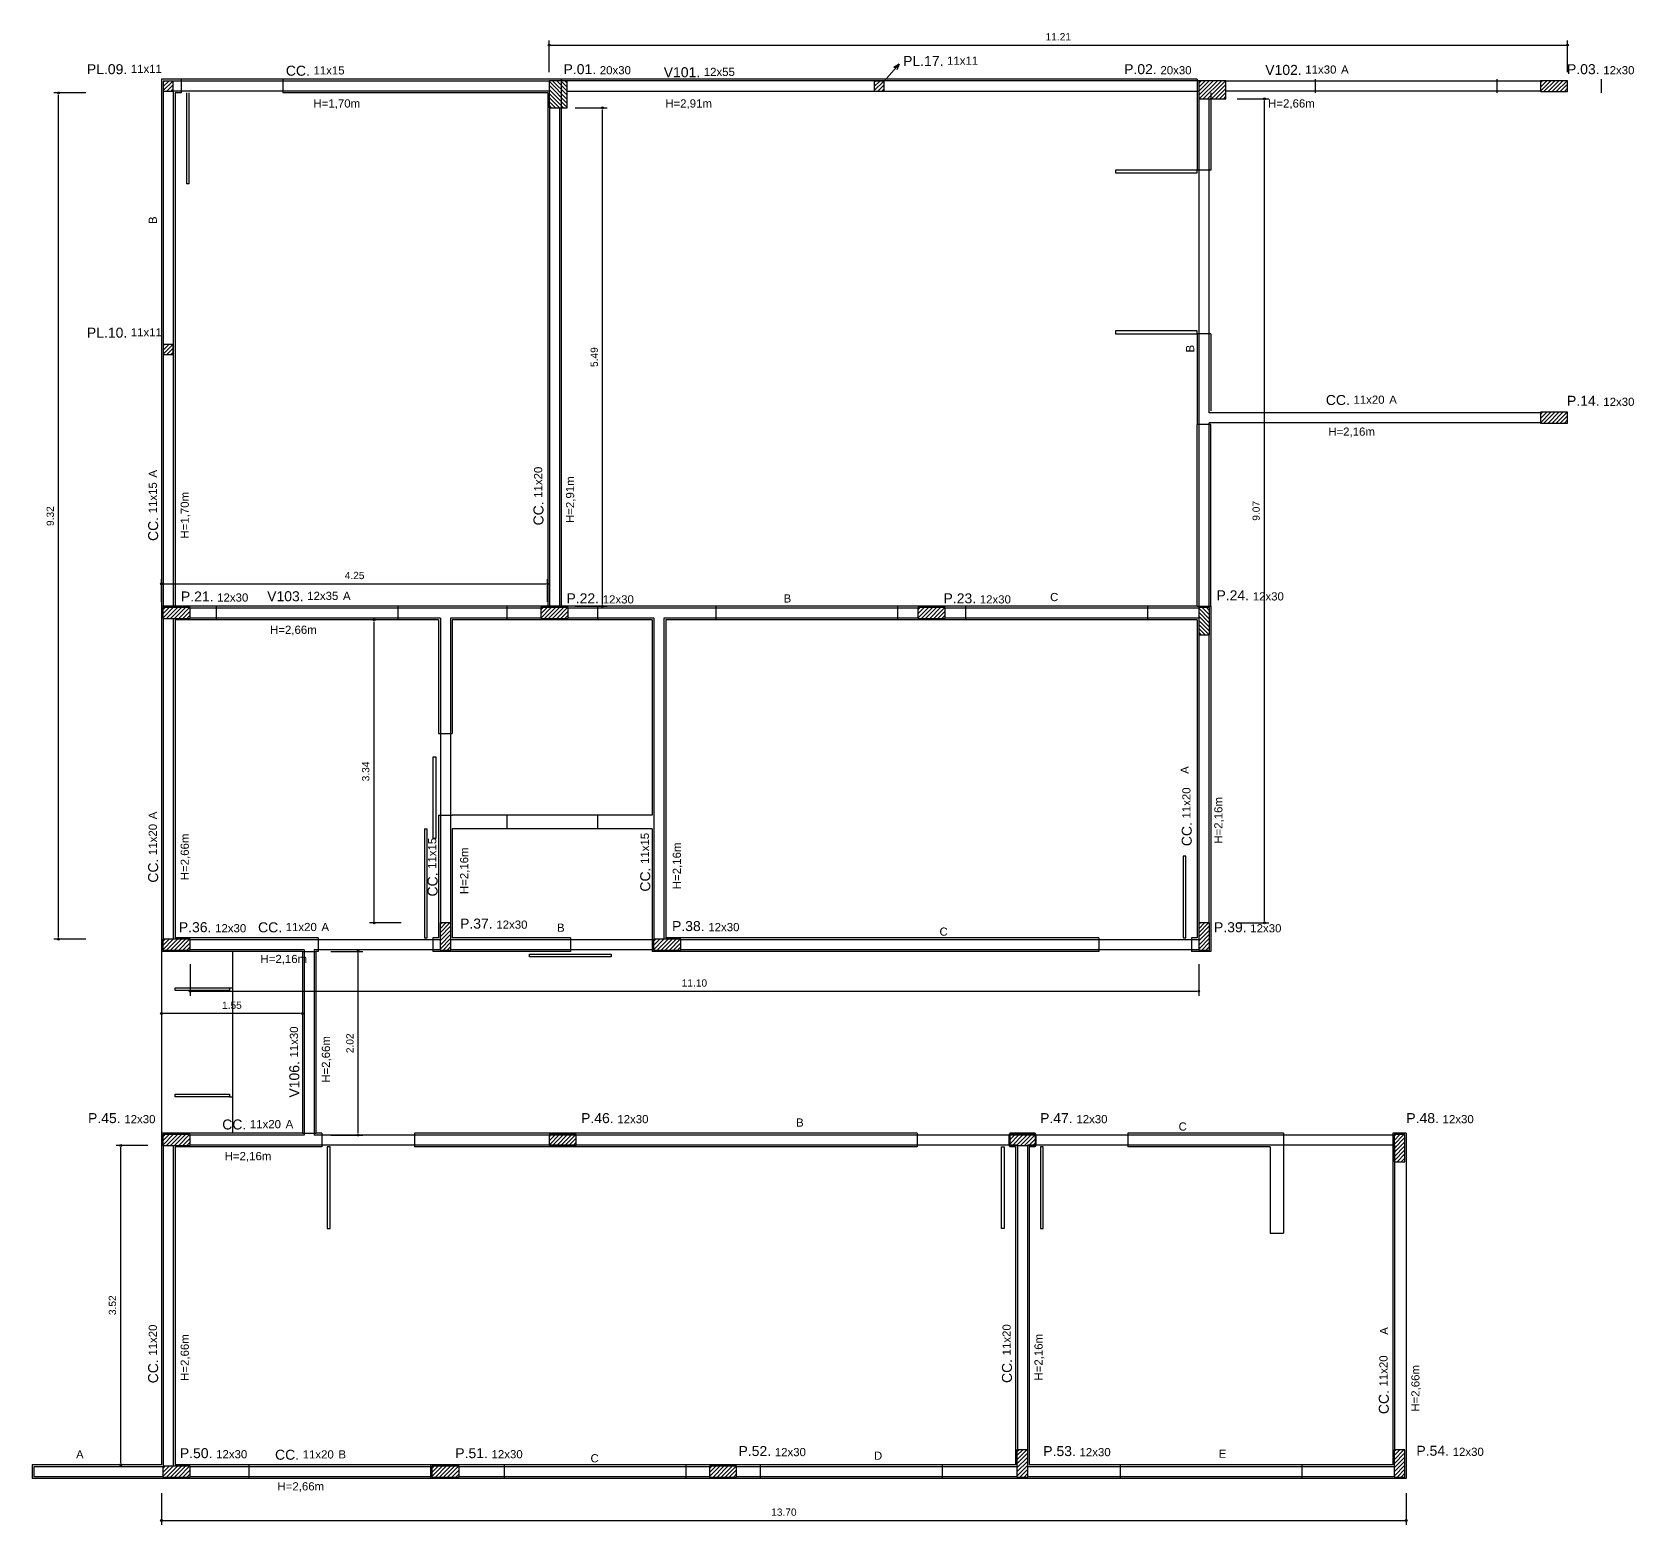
# Model space of a CAD drawing. Header units: millimetres. Extents: x 3659 to 4048, y 1324 to 1399.
# Drawn here: x 4030.78 to 4048.41, y 1382.83 to 1399.27 of the extents above; entities that cross this region are included whole.
import ezdxf
from ezdxf.enums import TextEntityAlignment as Align

# ---------------------------------------------------------------- set-up
doc = ezdxf.new("R2010")
doc.units = ezdxf.units.MM
for name, color, linetype in [('Forma', 2, 'Continuous'), ('Hachura', 1, 'Continuous'), ('M-BANCO-SLD', 255, 'Continuous'), ('MATRIZ', 8, 'Continuous'), ('PILAR', 5, 'Continuous'), ('Textos', 7, 'Continuous')]:
    doc.layers.add(name, color=color, linetype=linetype)
doc.styles.add('ROMANS', font='arial.ttf')
doc.dimstyles.new('ESCALA 50', dxfattribs={"dimtxt": 0.08, "dimasz": 0.02, "dimexe": 0.05, "dimexo": 0.05, "dimgap": 0.05, "dimtad": 1, "dimlfac": -10, "dimzin": 1, "dimdsep": 46, "dimtxsty": 'ROMANS', "dimblk1": 'PPC', "dimblk2": 'PPC', "dimsah": 1, "dimcen": 0.02, "dimclrd": 7, "dimclre": 7, "dimclrt": 3, "dimadec": 0, "dimazin": 0, "dimtfac": 1, "dimtix": 1, "dimtmove": 1, "dimatfit": 3, "dimldrblk": 'PPC', "dimfxl": 0, "dimtolj": 1, "dimtzin": 12, "dimarcsym": 0})

# ---------------------------------------------------------------- blocks, each defined once
blk = doc.blocks.new('PPC')
at = {"color": 2}
blk.add_circle((0, 0), 0.5, dxfattribs=at)
blk = doc.blocks.new('*D440')
at = {"layer": 'DEFPOINTS', "color": 0, "transparency": 16777216}
for p in [(4032.52, 1389.16), (4043.62, 1389.165), (4043.62, 1388.707)]:
    blk.add_point(p, dxfattribs=at)
at = {"layer": 'M-BANCO-SLD', "color": 7, "lineweight": -2, "transparency": 16777216}
for p, q in [((4032.52, 1389.007), (4032.52, 1388.657)), ((4043.62, 1389.007), (4043.62, 1388.657)), ((4032.54, 1388.707), (4043.6, 1388.707))]:
    blk.add_line(p, q, dxfattribs=at)
at = {"layer": 'M-BANCO-SLD', "color": 7, "lineweight": -2, "transparency": 16777216, "xscale": 0.02, "yscale": 0.02, "zscale": 0.02, "rotation": 180}
blk.add_blockref('PPC', (4032.52, 1388.707), dxfattribs=at)
at = {"layer": 'M-BANCO-SLD', "color": 7, "lineweight": -2, "transparency": 16777216, "xscale": 0.02, "yscale": 0.02, "zscale": 0.02}
blk.add_blockref('PPC', (4043.62, 1388.707), dxfattribs=at)
at = {"layer": 'M-BANCO-SLD', "color": 3, "transparency": 16777216, "insert": (4038.07, 1388.798), "char_height": 0.08, "attachment_point": 5, "style": 'ROMANS'}
blk.add_mtext('\\A1;11.10', dxfattribs=at)
blk = doc.blocks.new('*D441')
at = {"layer": 'DEFPOINTS', "color": 0, "transparency": 16777216}
for p in [(4031.756, 1387.01), (4032.205, 1387.01), (4032.205, 1383.495)]:
    blk.add_point(p, dxfattribs=at)
at = {"layer": 'M-BANCO-SLD', "color": 7, "lineweight": -2, "transparency": 16777216}
for p, q in [((4032.056, 1387.01), (4031.706, 1387.01)), ((4031.756, 1383.515), (4031.756, 1386.99)), ((4032.056, 1383.495), (4031.706, 1383.495))]:
    blk.add_line(p, q, dxfattribs=at)
at = {"layer": 'M-BANCO-SLD', "color": 7, "lineweight": -2, "transparency": 16777216, "xscale": 0.02, "yscale": 0.02, "zscale": 0.02}
for p, rotation in [((4031.756, 1387.01), 90), ((4031.756, 1383.495), 270)]:
    blk.add_blockref('PPC', p, dxfattribs=dict(at, rotation=rotation))
at = {"layer": 'M-BANCO-SLD', "color": 3, "transparency": 16777216, "insert": (4031.665, 1385.252), "char_height": 0.08, "attachment_point": 5, "rotation": 90, "style": 'ROMANS'}
blk.add_mtext('\\A1;3.52', dxfattribs=at)
blk = doc.blocks.new('*D442')
at = {"layer": 'DEFPOINTS', "color": 0, "transparency": 16777216}
for p in [(4033.775, 1389.145), (4034.37, 1389.145), (4033.775, 1387.125)]:
    blk.add_point(p, dxfattribs=at)
at = {"layer": 'M-BANCO-SLD', "color": 7, "lineweight": -2, "transparency": 16777216}
for p, q in [((4034.07, 1389.145), (4034.42, 1389.145)), ((4034.37, 1387.145), (4034.37, 1389.125)), ((4034.07, 1387.125), (4034.42, 1387.125))]:
    blk.add_line(p, q, dxfattribs=at)
at = {"layer": 'M-BANCO-SLD', "color": 7, "lineweight": -2, "transparency": 16777216, "xscale": 0.02, "yscale": 0.02, "zscale": 0.02}
for p, rotation in [((4034.37, 1389.145), 90), ((4034.37, 1387.125), 270)]:
    blk.add_blockref('PPC', p, dxfattribs=dict(at, rotation=rotation))
at = {"layer": 'M-BANCO-SLD', "color": 3, "transparency": 16777216, "insert": (4034.279, 1388.135), "char_height": 0.08, "attachment_point": 5, "rotation": 90, "style": 'ROMANS'}
blk.add_mtext('\\A1;2.02', dxfattribs=at)
blk = doc.blocks.new('*D443')
at = {"layer": 'DEFPOINTS', "color": 0, "transparency": 16777216}
for p in [(4031.071, 1398.595), (4032.37, 1398.595), (4032.37, 1389.28)]:
    blk.add_point(p, dxfattribs=at)
at = {"layer": 'M-BANCO-SLD', "color": 7, "lineweight": -2, "transparency": 16777216}
for p, q in [((4031.371, 1398.595), (4031.021, 1398.595)), ((4031.071, 1389.3), (4031.071, 1398.575)), ((4031.371, 1389.28), (4031.021, 1389.28))]:
    blk.add_line(p, q, dxfattribs=at)
at = {"layer": 'M-BANCO-SLD', "color": 7, "lineweight": -2, "transparency": 16777216, "xscale": 0.02, "yscale": 0.02, "zscale": 0.02}
for p, rotation in [((4031.071, 1398.595), 90), ((4031.071, 1389.28), 270)]:
    blk.add_blockref('PPC', p, dxfattribs=dict(at, rotation=rotation))
at = {"layer": 'M-BANCO-SLD', "color": 3, "transparency": 16777216, "insert": (4030.981, 1393.937), "char_height": 0.08, "attachment_point": 5, "rotation": 90, "style": 'ROMANS'}
blk.add_mtext('\\A1;9.32', dxfattribs=at)
blk = doc.blocks.new('*D444')
at = {"layer": 'DEFPOINTS', "color": 0, "transparency": 16777216}
for p in [(4034.544, 1392.795), (4035.255, 1392.795), (4035.27, 1389.46)]:
    blk.add_point(p, dxfattribs=at)
at = {"layer": 'M-BANCO-SLD', "color": 7, "lineweight": -2, "transparency": 16777216}
for p, q in [((4034.844, 1392.795), (4034.494, 1392.795)), ((4034.544, 1389.48), (4034.544, 1392.775)), ((4034.844, 1389.46), (4034.494, 1389.46))]:
    blk.add_line(p, q, dxfattribs=at)
at = {"layer": 'M-BANCO-SLD', "color": 7, "lineweight": -2, "transparency": 16777216, "xscale": 0.02, "yscale": 0.02, "zscale": 0.02}
for p, rotation in [((4034.544, 1392.795), 90), ((4034.544, 1389.46), 270)]:
    blk.add_blockref('PPC', p, dxfattribs=dict(at, rotation=rotation))
at = {"layer": 'M-BANCO-SLD', "color": 3, "transparency": 16777216, "insert": (4034.453, 1391.127), "char_height": 0.08, "attachment_point": 5, "rotation": 90, "style": 'ROMANS'}
blk.add_mtext('\\A1;3.34', dxfattribs=at)
blk = doc.blocks.new('*D445')
at = {"layer": 'DEFPOINTS', "color": 0, "transparency": 16777216}
for p in [(4036.57, 1398.43), (4037.059, 1398.43), (4036.585, 1392.945)]:
    blk.add_point(p, dxfattribs=at)
at = {"layer": 'M-BANCO-SLD', "color": 7, "lineweight": -2, "transparency": 16777216}
for p, q in [((4036.759, 1398.43), (4037.109, 1398.43)), ((4037.059, 1392.965), (4037.059, 1398.41)), ((4036.759, 1392.945), (4037.109, 1392.945))]:
    blk.add_line(p, q, dxfattribs=at)
at = {"layer": 'M-BANCO-SLD', "color": 7, "lineweight": -2, "transparency": 16777216, "xscale": 0.02, "yscale": 0.02, "zscale": 0.02}
for p, rotation in [((4037.059, 1398.43), 90), ((4037.059, 1392.945), 270)]:
    blk.add_blockref('PPC', p, dxfattribs=dict(at, rotation=rotation))
at = {"layer": 'M-BANCO-SLD', "color": 3, "transparency": 16777216, "insert": (4036.968, 1395.687), "char_height": 0.08, "attachment_point": 5, "rotation": 90, "style": 'ROMANS'}
blk.add_mtext('\\A1;5.49', dxfattribs=at)
blk = doc.blocks.new('*D446')
at = {"layer": 'DEFPOINTS', "color": 0, "transparency": 16777216}
for p in [(4043.68, 1398.53), (4044.343, 1398.53), (4043.68, 1389.46)]:
    blk.add_point(p, dxfattribs=at)
at = {"layer": 'M-BANCO-SLD', "color": 7, "lineweight": -2, "transparency": 16777216}
for p, q in [((4044.043, 1398.53), (4044.393, 1398.53)), ((4044.343, 1389.48), (4044.343, 1398.51)), ((4044.043, 1389.46), (4044.393, 1389.46))]:
    blk.add_line(p, q, dxfattribs=at)
at = {"layer": 'M-BANCO-SLD', "color": 7, "lineweight": -2, "transparency": 16777216, "xscale": 0.02, "yscale": 0.02, "zscale": 0.02}
for p, rotation in [((4044.343, 1398.53), 90), ((4044.343, 1389.46), 270)]:
    blk.add_blockref('PPC', p, dxfattribs=dict(at, rotation=rotation))
at = {"layer": 'M-BANCO-SLD', "color": 3, "transparency": 16777216, "insert": (4044.253, 1393.995), "char_height": 0.08, "attachment_point": 5, "rotation": 90, "style": 'ROMANS'}
blk.add_mtext('\\A1;9.07', dxfattribs=at)
blk = doc.blocks.new('*D449')
at = {"layer": 'DEFPOINTS', "color": 0, "transparency": 16777216}
for p in [(4036.455, 1393.192), (4032.205, 1392.945), (4036.455, 1392.945)]:
    blk.add_point(p, dxfattribs=at)
at = {"layer": 'M-BANCO-SLD', "color": 7, "lineweight": -2, "transparency": 16777216}
for p, q in [((4032.205, 1392.995), (4032.205, 1393.242)), ((4032.225, 1393.192), (4036.435, 1393.192)), ((4036.455, 1392.995), (4036.455, 1393.242))]:
    blk.add_line(p, q, dxfattribs=at)
at = {"layer": 'M-BANCO-SLD', "color": 7, "lineweight": -2, "transparency": 16777216, "xscale": 0.02, "yscale": 0.02, "zscale": 0.02, "rotation": 180}
blk.add_blockref('PPC', (4032.205, 1393.192), dxfattribs=at)
at = {"layer": 'M-BANCO-SLD', "color": 7, "lineweight": -2, "transparency": 16777216, "xscale": 0.02, "yscale": 0.02, "zscale": 0.02}
blk.add_blockref('PPC', (4036.455, 1393.192), dxfattribs=at)
at = {"layer": 'M-BANCO-SLD', "color": 3, "transparency": 16777216, "insert": (4034.33, 1393.283), "char_height": 0.08, "attachment_point": 5, "style": 'ROMANS'}
blk.add_mtext('\\A1;4.25', dxfattribs=at)
blk = doc.blocks.new('*D450')
at = {"layer": 'DEFPOINTS', "color": 0, "transparency": 16777216}
for p in [(4047.68, 1399.122), (4036.47, 1398.73), (4047.68, 1398.73)]:
    blk.add_point(p, dxfattribs=at)
at = {"layer": 'M-BANCO-SLD', "color": 7, "lineweight": -2, "transparency": 16777216}
for p, q in [((4036.47, 1398.822), (4036.47, 1399.172)), ((4047.68, 1398.822), (4047.68, 1399.172)), ((4036.49, 1399.122), (4047.66, 1399.122))]:
    blk.add_line(p, q, dxfattribs=at)
at = {"layer": 'M-BANCO-SLD', "color": 7, "lineweight": -2, "transparency": 16777216, "xscale": 0.02, "yscale": 0.02, "zscale": 0.02, "rotation": 180}
blk.add_blockref('PPC', (4036.47, 1399.122), dxfattribs=at)
at = {"layer": 'M-BANCO-SLD', "color": 7, "lineweight": -2, "transparency": 16777216, "xscale": 0.02, "yscale": 0.02, "zscale": 0.02}
blk.add_blockref('PPC', (4047.68, 1399.122), dxfattribs=at)
at = {"layer": 'M-BANCO-SLD', "color": 3, "transparency": 16777216, "insert": (4042.075, 1399.213), "char_height": 0.08, "attachment_point": 5, "style": 'ROMANS'}
blk.add_mtext('\\A1;11.21', dxfattribs=at)
blk = doc.blocks.new('*D451')
at = {"layer": 'DEFPOINTS', "color": 0, "transparency": 16777216}
for p in [(4032.205, 1383.495), (4045.905, 1383.345), (4045.905, 1382.883)]:
    blk.add_point(p, dxfattribs=at)
at = {"layer": 'M-BANCO-SLD', "color": 7, "lineweight": -2, "transparency": 16777216}
for p, q in [((4032.205, 1383.183), (4032.205, 1382.833)), ((4045.905, 1383.183), (4045.905, 1382.833)), ((4032.225, 1382.883), (4045.885, 1382.883))]:
    blk.add_line(p, q, dxfattribs=at)
at = {"layer": 'M-BANCO-SLD', "color": 7, "lineweight": -2, "transparency": 16777216, "xscale": 0.02, "yscale": 0.02, "zscale": 0.02, "rotation": 180}
blk.add_blockref('PPC', (4032.205, 1382.883), dxfattribs=at)
at = {"layer": 'M-BANCO-SLD', "color": 7, "lineweight": -2, "transparency": 16777216, "xscale": 0.02, "yscale": 0.02, "zscale": 0.02}
blk.add_blockref('PPC', (4045.905, 1382.883), dxfattribs=at)
at = {"layer": 'M-BANCO-SLD', "color": 3, "transparency": 16777216, "insert": (4039.055, 1382.974), "char_height": 0.08, "attachment_point": 5, "style": 'ROMANS'}
blk.add_mtext('\\A1;13.70', dxfattribs=at)
blk = doc.blocks.new('*D452')
at = {"layer": 'DEFPOINTS', "color": 0, "transparency": 16777216}
for p in [(4032.205, 1389.145), (4033.755, 1389.145), (4032.205, 1388.462)]:
    blk.add_point(p, dxfattribs=at)
at = {"layer": 'M-BANCO-SLD', "color": 7, "lineweight": -2, "transparency": 16777216}
for p, q in [((4032.205, 1388.762), (4032.205, 1388.412)), ((4033.755, 1388.762), (4033.755, 1388.412)), ((4033.735, 1388.462), (4032.225, 1388.462))]:
    blk.add_line(p, q, dxfattribs=at)
at = {"layer": 'M-BANCO-SLD', "color": 7, "lineweight": -2, "transparency": 16777216, "xscale": 0.02, "yscale": 0.02, "zscale": 0.02, "rotation": 180}
blk.add_blockref('PPC', (4032.205, 1388.462), dxfattribs=at)
at = {"layer": 'M-BANCO-SLD', "color": 7, "lineweight": -2, "transparency": 16777216, "xscale": 0.02, "yscale": 0.02, "zscale": 0.02}
blk.add_blockref('PPC', (4033.755, 1388.462), dxfattribs=at)
at = {"layer": 'M-BANCO-SLD', "color": 3, "transparency": 16777216, "insert": (4032.98, 1388.553), "char_height": 0.08, "attachment_point": 5, "style": 'ROMANS'}
blk.add_mtext('\\A1;1.55', dxfattribs=at)

msp = doc.modelspace()

# ---------------------------------------------------------------- hatches: boundary and pattern name
at = {"layer": 'Hachura'}
h = msp.add_hatch(dxfattribs=at)
h.set_pattern_fill('LINE', color=1, scale=0.01, angle=405, style=0)
h.set_pattern_definition([(45, (390.74558, 2.42945), (-0.0224506403, 0.0224506403), [])])
h.paths.add_polyline_path([(4032.335077, 1398.724752), (4032.225077, 1398.724752), (4032.225077, 1398.614752), (4032.335077, 1398.614752)])
h = msp.add_hatch(dxfattribs=at)
h.set_pattern_fill('LINE', color=1, scale=0.01, angle=495, style=0)
h.set_pattern_definition([(135, (5432.76538, -2242.859746), (-0.0224506403, -0.0224506403), [])])
h.paths.add_polyline_path([(4036.470077, 1398.729752), (4036.470077, 1398.429752), (4036.670077, 1398.429752), (4036.670077, 1398.729752)])
h = msp.add_hatch(dxfattribs=at)
h.set_pattern_fill('LINE', color=1, scale=0.01, angle=405, style=0)
h.set_pattern_definition([(45, (398.57058, 2.42945), (-0.0224506403, 0.0224506403), [])])
h.paths.add_polyline_path([(4040.160077, 1398.724752), (4040.050077, 1398.724752), (4040.050077, 1398.614752), (4040.160077, 1398.614752)])
h = msp.add_hatch(dxfattribs=at)
h.set_pattern_fill('LINE', color=1, scale=0.01, angle=585, style=0)
h.set_pattern_definition([(225, (7685.209575, 2794.825055), (0.0224506403, -0.0224506403), [])])
h.paths.add_polyline_path([(4043.620077, 1398.529752), (4043.920077, 1398.529752), (4043.920077, 1398.729752), (4043.620077, 1398.729752)])
h = msp.add_hatch(dxfattribs=at)
h.set_pattern_fill('LINE', color=1, scale=0.01, angle=405, style=0)
h.set_pattern_definition([(45, (406.09058, 2.43445), (-0.0224506403, 0.0224506403), [])])
h.paths.add_polyline_path([(4047.680077, 1398.729752), (4047.380077, 1398.729752), (4047.380077, 1398.609752), (4047.680077, 1398.609752)])
h = msp.add_hatch(dxfattribs=at)
h.set_pattern_fill('LINE', color=1, scale=0.01, angle=405, style=0)
h.set_pattern_definition([(45, (390.74558, -0.47055), (-0.0224506403, 0.0224506403), [])])
h.paths.add_polyline_path([(4032.335077, 1395.824752), (4032.225077, 1395.824752), (4032.225077, 1395.714752), (4032.335077, 1395.714752)])
h = msp.add_hatch(dxfattribs=at)
h.set_pattern_fill('LINE', color=1, scale=0.01, angle=405, style=0)
h.set_pattern_definition([(45, (406.09058, -1.21555), (-0.0224506403, 0.0224506403), [])])
h.paths.add_polyline_path([(4047.680077, 1395.079752), (4047.380077, 1395.079752), (4047.380077, 1394.959752), (4047.680077, 1394.959752)])
h = msp.add_hatch(dxfattribs=at)
h.set_pattern_fill('LINE', color=1, scale=0.01, angle=405, style=0)
h.set_pattern_definition([(45, (390.93058, -3.36555), (-0.0224506403, 0.0224506403), [])])
h.paths.add_polyline_path([(4032.520077, 1392.929752), (4032.220077, 1392.929752), (4032.220077, 1392.809752), (4032.520077, 1392.809752)])
h = msp.add_hatch(dxfattribs=at)
h.set_pattern_fill('LINE', color=1, scale=0.01, angle=405, style=0)
h.set_pattern_definition([(45, (395.09058, -3.36555), (-0.0224506403, 0.0224506403), [])])
h.paths.add_polyline_path([(4036.680077, 1392.929752), (4036.380077, 1392.929752), (4036.380077, 1392.809752), (4036.680077, 1392.809752)])
h = msp.add_hatch(dxfattribs=at)
h.set_pattern_fill('LINE', color=1, scale=0.01, angle=405, style=0)
h.set_pattern_definition([(45, (399.24058, -3.36555), (-0.0224506403, 0.0224506403), [])])
h.paths.add_polyline_path([(4040.830077, 1392.929752), (4040.530077, 1392.929752), (4040.530077, 1392.809752), (4040.830077, 1392.809752)])
h = msp.add_hatch(dxfattribs=at)
h.set_pattern_fill('LINE', color=1, scale=0.01, angle=495, style=0)
h.set_pattern_definition([(135, (5439.91538, -2248.659746), (-0.0224506403, -0.0224506403), [])])
h.paths.add_polyline_path([(4043.620077, 1392.929752), (4043.620077, 1392.629752), (4043.740077, 1392.629752), (4043.740077, 1392.929752)])
h = msp.add_hatch(dxfattribs=at)
h.set_pattern_fill('LINE', color=1, scale=0.01, angle=405, style=0)
h.set_pattern_definition([(45, (442.59811, -6.301146), (-0.0224506403, 0.0224506403), [])])
h.paths.add_polyline_path([(4035.270077, 1389.459752), (4035.270077, 1389.159752), (4035.390077, 1389.159752), (4035.390077, 1389.459752)])
h = msp.add_hatch(dxfattribs=at)
h.set_pattern_fill('LINE', color=1, scale=0.01, angle=405, style=0)
h.set_pattern_definition([(45, (450.94811, -6.301146), (-0.0224506403, 0.0224506403), [])])
h.paths.add_polyline_path([(4043.620077, 1389.459752), (4043.620077, 1389.159752), (4043.740077, 1389.159752), (4043.740077, 1389.459752)])
h = msp.add_hatch(dxfattribs=at)
h.set_pattern_fill('LINE', color=1, scale=0.01, angle=405, style=0)
h.set_pattern_definition([(45, (390.93058, -7.01555), (-0.0224506403, 0.0224506403), [])])
h.paths.add_polyline_path([(4032.520077, 1389.279752), (4032.220077, 1389.279752), (4032.220077, 1389.159752), (4032.520077, 1389.159752)])
h = msp.add_hatch(dxfattribs=at)
h.set_pattern_fill('LINE', color=1, scale=0.01, angle=405, style=0)
h.set_pattern_definition([(45, (396.33058, -7.01555), (-0.0224506403, 0.0224506403), [])])
h.paths.add_polyline_path([(4037.920077, 1389.279752), (4037.620077, 1389.279752), (4037.620077, 1389.159752), (4037.920077, 1389.159752)])
h = msp.add_hatch(dxfattribs=at)
h.set_pattern_fill('LINE', color=1, scale=0.01, angle=405, style=0)
h.set_pattern_definition([(45, (390.93058, -9.16555), (-0.0224506403, 0.0224506403), [])])
h.paths.add_polyline_path([(4032.520077, 1387.129752), (4032.220077, 1387.129752), (4032.220077, 1387.009752), (4032.520077, 1387.009752)])
h = msp.add_hatch(dxfattribs=at)
h.set_pattern_fill('LINE', color=1, scale=0.01, angle=405, style=0)
h.set_pattern_definition([(45, (395.18058, -9.16555), (-0.0224506403, 0.0224506403), [])])
h.paths.add_polyline_path([(4036.770077, 1387.129752), (4036.470077, 1387.129752), (4036.470077, 1387.009752), (4036.770077, 1387.009752)])
h = msp.add_hatch(dxfattribs=at)
h.set_pattern_fill('LINE', color=1, scale=0.01, angle=405, style=0)
h.set_pattern_definition([(45, (400.24058, -9.16555), (-0.0224506403, 0.0224506403), [])])
h.paths.add_polyline_path([(4041.830077, 1387.129752), (4041.530077, 1387.129752), (4041.530077, 1387.009752), (4041.830077, 1387.009752)])
h = msp.add_hatch(dxfattribs=at)
h.set_pattern_fill('LINE', color=1, scale=0.01, angle=405, style=0)
h.set_pattern_definition([(45, (453.09811, -8.631146), (-0.0224506403, 0.0224506403), [])])
h.paths.add_polyline_path([(4045.770077, 1387.129752), (4045.770077, 1386.829752), (4045.890077, 1386.829752), (4045.890077, 1387.129752)])
h = msp.add_hatch(dxfattribs=at)
h.set_pattern_fill('LINE', color=1, scale=0.01, angle=405, style=0)
h.set_pattern_definition([(45, (448.94811, -12.101146), (-0.0224506403, 0.0224506403), [])])
h.paths.add_polyline_path([(4041.620077, 1383.659752), (4041.620077, 1383.359752), (4041.740077, 1383.359752), (4041.740077, 1383.659752)])
h = msp.add_hatch(dxfattribs=at)
h.set_pattern_fill('LINE', color=1, scale=0.01, angle=405, style=0)
h.set_pattern_definition([(45, (453.09811, -12.101146), (-0.0224506403, 0.0224506403), [])])
h.paths.add_polyline_path([(4045.770077, 1383.659752), (4045.770077, 1383.359752), (4045.890077, 1383.359752), (4045.890077, 1383.659752)])
h = msp.add_hatch(dxfattribs=at)
h.set_pattern_fill('LINE', color=1, scale=0.01, angle=405, style=0)
h.set_pattern_definition([(45, (390.93058, -12.81555), (-0.0224506403, 0.0224506403), [])])
h.paths.add_polyline_path([(4032.520077, 1383.479752), (4032.220077, 1383.479752), (4032.220077, 1383.359752), (4032.520077, 1383.359752)])
h = msp.add_hatch(dxfattribs=at)
h.set_pattern_fill('LINE', color=1, scale=0.01, angle=405, style=0)
h.set_pattern_definition([(45, (393.89058, -12.81555), (-0.0224506403, 0.0224506403), [])])
h.paths.add_polyline_path([(4035.480077, 1383.479752), (4035.180077, 1383.479752), (4035.180077, 1383.359752), (4035.480077, 1383.359752)])
h = msp.add_hatch(dxfattribs=at)
h.set_pattern_fill('LINE', color=1, scale=0.01, angle=405, style=0)
h.set_pattern_definition([(45, (396.94558, -12.81555), (-0.0224506403, 0.0224506403), [])])
h.paths.add_polyline_path([(4038.535077, 1383.479752), (4038.235077, 1383.479752), (4038.235077, 1383.359752), (4038.535077, 1383.359752)])

# ---------------------------------------------------------------- linework, layer by layer
at = {"layer": 'Forma', "linetype": 'Continuous', "ltscale": 0.5}
for p, q in [((4032.225077, 1398.724752), (4032.225077, 1392.929752)), ((4036.470077, 1398.724752), (4032.225077, 1398.724752)), ((4043.625077, 1398.729752), (4036.585077, 1398.729752)), ((4047.380077, 1398.724752), (4043.920077, 1398.724752)), ((4032.335077, 1398.614752), (4032.335077, 1392.929752)), ((4036.475077, 1398.614752), (4032.335077, 1398.614752)), ((4043.620077, 1398.609752), (4036.670077, 1398.609752)), ((4043.625077, 1392.929752), (4043.625077, 1398.529752)), ((4043.735077, 1395.074752), (4043.735077, 1398.529752)), ((4047.380077, 1398.614752), (4043.920077, 1398.614752)), ((4036.475077, 1398.429752), (4036.475077, 1392.929752)), ((4036.585077, 1398.429752), (4036.585077, 1392.929752)), ((4047.380077, 1395.074752), (4043.735077, 1395.074752)), ((4047.380077, 1394.964752), (4043.735077, 1394.964752)), ((4043.735077, 1392.929752), (4043.735077, 1394.964752)), ((4032.225077, 1392.809752), (4032.225077, 1389.279752)), ((4032.335077, 1392.809752), (4032.335077, 1389.279752)), ((4036.380077, 1392.924752), (4032.520077, 1392.924752)), ((4035.275077, 1392.814752), (4032.520077, 1392.814752)), ((4035.275077, 1392.814752), (4035.275077, 1389.459752)), ((4036.380077, 1392.814752), (4035.385077, 1392.814752)), ((4035.385077, 1392.814752), (4035.385077, 1390.514752)), ((4040.530077, 1392.924752), (4036.680077, 1392.924752)), ((4037.625077, 1392.814752), (4036.680077, 1392.814752)), ((4037.625077, 1392.814752), (4037.625077, 1390.514752)), ((4040.530077, 1392.814752), (4037.735077, 1392.814752)), ((4037.735077, 1392.814752), (4037.735077, 1389.279752)), ((4043.620077, 1392.924752), (4040.830077, 1392.924752)), ((4043.620077, 1392.814752), (4040.830077, 1392.814752)), ((4043.625077, 1389.459752), (4043.625077, 1392.629752)), ((4043.735077, 1389.459752), (4043.735077, 1392.629752)), ((4035.385077, 1390.514752), (4035.385077, 1389.459752)), ((4037.625077, 1390.514752), (4037.625077, 1389.279752)), ((4035.270077, 1389.274752), (4032.520077, 1389.274752)), ((4037.620077, 1389.274752), (4035.390077, 1389.274752)), ((4043.620077, 1389.274752), (4037.920077, 1389.274752)), ((4033.775077, 1389.164752), (4032.520077, 1389.164752)), ((4033.775077, 1389.164752), (4033.775077, 1387.124752)), ((4035.270077, 1389.164752), (4033.885077, 1389.164752)), ((4033.885077, 1389.164752), (4033.885077, 1387.124752)), ((4037.620077, 1389.164752), (4035.390077, 1389.164752)), ((4043.620077, 1389.164752), (4037.920077, 1389.164752)), ((4032.225077, 1387.009752), (4032.225077, 1383.479752)), ((4032.335077, 1387.009752), (4032.335077, 1383.479752)), ((4033.775077, 1387.124752), (4032.520077, 1387.124752)), ((4041.625077, 1387.014752), (4032.520077, 1387.014752)), ((4045.775077, 1387.124752), (4033.885077, 1387.124752)), ((4041.625077, 1387.014752), (4041.625077, 1383.659752)), ((4045.775077, 1387.014752), (4041.735077, 1387.014752)), ((4041.735077, 1387.014752), (4041.735077, 1383.659752)), ((4045.775077, 1387.014752), (4045.775077, 1383.659752)), ((4032.220077, 1383.474752), (4030.800148, 1383.474752)), ((4030.800148, 1383.474752), (4030.800148, 1383.364752)), ((4035.180077, 1383.474752), (4032.520077, 1383.474752)), ((4038.235077, 1383.474752), (4035.480077, 1383.474752)), ((4041.620077, 1383.474752), (4038.535077, 1383.474752)), ((4045.770077, 1383.474752), (4041.740077, 1383.474752)), ((4032.220077, 1383.364752), (4030.800148, 1383.364752)), ((4035.180077, 1383.364752), (4032.520077, 1383.364752)), ((4038.235077, 1383.364752), (4035.480077, 1383.364752)), ((4041.620077, 1383.364752), (4038.535077, 1383.364752)), ((4045.770077, 1383.364752), (4041.740077, 1383.364752))]:
    msp.add_line(p, q, dxfattribs=at)
msp.add_lwpolyline([(4040.160077, 1398.724752), (4040.322688, 1398.9126), (4040.322688, 1398.9126), (4040.265532, 1398.875198), (4040.322688, 1398.9126), (4040.298251, 1398.849815)], dxfattribs=at)
at = {"layer": 'MATRIZ'}
for p, q in [((4032.205077, 1398.744752), (4032.205077, 1383.494752)), ((4032.420077, 1398.744752), (4032.205077, 1398.744752)), ((4043.605077, 1398.744752), (4032.420077, 1398.744752)), ((4032.420077, 1398.744752), (4032.420077, 1398.594752)), ((4033.540077, 1398.744752), (4033.540077, 1398.594752)), ((4036.605077, 1398.744752), (4036.605077, 1392.944752)), ((4044.905077, 1398.594752), (4044.905077, 1398.744752)), ((4046.905077, 1398.594752), (4046.905077, 1398.744752)), ((4048.055077, 1398.594752), (4048.055077, 1398.744752)), ((4032.355077, 1398.594752), (4032.355077, 1392.944752)), ((4032.420077, 1398.594752), (4032.355077, 1398.594752)), ((4032.480077, 1398.594752), (4032.480077, 1397.594752)), ((4032.510077, 1397.594752), (4032.510077, 1398.594752)), ((4036.455077, 1398.594752), (4033.540077, 1398.594752)), ((4036.455077, 1398.594752), (4036.455077, 1392.944752)), ((4036.605077, 1398.594752), (4036.605077, 1392.944752)), ((4043.755077, 1398.594752), (4043.755077, 1397.744752)), ((4043.605077, 1397.744752), (4042.705077, 1397.744752)), ((4042.705077, 1397.744752), (4042.705077, 1397.714752)), ((4043.755077, 1397.744752), (4043.605077, 1397.744752)), ((4043.605077, 1397.714752), (4043.605077, 1397.744752)), ((4032.510077, 1397.594752), (4032.480077, 1397.594752)), ((4042.705077, 1397.714752), (4043.605077, 1397.714752)), ((4043.605077, 1395.974752), (4042.705077, 1395.974752)), ((4042.705077, 1395.974752), (4042.705077, 1395.944752)), ((4043.605077, 1395.944752), (4043.605077, 1395.974752)), ((4042.705077, 1395.944752), (4043.605077, 1395.944752)), ((4043.755077, 1395.944752), (4043.605077, 1395.944752)), ((4043.755077, 1395.944752), (4043.755077, 1395.094752)), ((4043.755077, 1394.944752), (4043.605077, 1394.944752)), ((4043.605077, 1392.944752), (4043.605077, 1394.944752)), ((4043.755077, 1392.944752), (4043.755077, 1394.944752)), ((4032.805077, 1392.944752), (4032.805077, 1392.794752)), ((4034.805077, 1392.944752), (4034.805077, 1392.794752)), ((4036.005077, 1392.944752), (4036.005077, 1392.794752)), ((4037.005077, 1392.944752), (4037.005077, 1392.794752)), ((4038.305077, 1392.944752), (4038.305077, 1392.794752)), ((4040.305077, 1392.944752), (4040.305077, 1392.794752)), ((4041.055077, 1392.944752), (4041.055077, 1392.794752)), ((4043.055077, 1392.944752), (4043.055077, 1392.794752)), ((4043.605077, 1392.944752), (4043.755077, 1392.944752)), ((4043.755077, 1392.944752), (4043.755077, 1389.144752)), ((4035.255077, 1392.794752), (4032.355077, 1392.794752)), ((4032.355077, 1392.794752), (4032.355077, 1389.294752)), ((4035.255077, 1392.794752), (4035.255077, 1391.544752)), ((4035.405077, 1392.794752), (4035.405077, 1391.544752)), ((4037.605077, 1392.794752), (4037.605077, 1390.644752)), ((4037.755077, 1392.794752), (4037.755077, 1389.294752)), ((4043.605077, 1392.794752), (4043.605077, 1389.294752)), ((4035.255077, 1391.544752), (4035.405077, 1391.544752)), ((4035.195077, 1391.287518), (4035.225077, 1391.287518)), ((4035.195077, 1390.387518), (4035.195077, 1391.287518)), ((4035.225077, 1391.287518), (4035.225077, 1390.387518)), ((4035.255077, 1390.644752), (4035.255077, 1389.294752)), ((4035.255077, 1390.644752), (4035.405077, 1390.644752)), ((4036.005077, 1390.644752), (4036.005077, 1390.494752)), ((4037.005077, 1390.644752), (4037.005077, 1390.494752)), ((4035.100077, 1390.494752), (4035.100077, 1389.294752)), ((4035.100077, 1390.494752), (4035.130077, 1390.494752)), ((4035.130077, 1389.294752), (4035.130077, 1390.494752)), ((4035.225077, 1390.387518), (4035.195077, 1390.387518)), ((4035.405077, 1390.494752), (4035.405077, 1389.294752)), ((4037.605077, 1390.494752), (4037.605077, 1389.144752)), ((4043.480077, 1390.194752), (4043.450077, 1390.194752)), ((4043.450077, 1390.194752), (4043.450077, 1389.294752)), ((4043.480077, 1389.294752), (4043.480077, 1390.194752)), ((4033.930077, 1389.294752), (4033.930077, 1389.144752)), ((4035.100077, 1389.294752), (4035.130077, 1389.294752)), ((4035.190077, 1389.294752), (4035.190077, 1389.144752)), ((4036.705077, 1389.294752), (4036.705077, 1389.144752)), ((4042.520077, 1389.294752), (4042.520077, 1389.144752)), ((4043.450077, 1389.294752), (4043.480077, 1389.294752)), ((4043.540077, 1389.294752), (4043.540077, 1389.144752)), ((4032.985077, 1389.144752), (4032.985077, 1387.144752)), ((4033.755077, 1389.144752), (4033.905077, 1389.144752)), ((4036.255077, 1389.084752), (4036.255077, 1389.114752)), ((4036.255077, 1389.114752), (4037.155077, 1389.114752)), ((4037.155077, 1389.114752), (4037.155077, 1389.084752)), ((4037.155077, 1389.084752), (4036.255077, 1389.084752)), ((4032.355077, 1388.714752), (4032.355077, 1388.744752)), ((4032.355077, 1388.744752), (4032.955077, 1388.744752)), ((4032.955077, 1388.744752), (4032.985077, 1388.744752)), ((4032.955077, 1388.744752), (4032.955077, 1388.714752)), ((4032.955077, 1388.714752), (4032.355077, 1388.714752)), ((4032.355077, 1387.544752), (4032.355077, 1387.574752)), ((4032.355077, 1387.574752), (4032.955077, 1387.574752)), ((4032.955077, 1387.544752), (4032.355077, 1387.544752)), ((4032.955077, 1387.574752), (4032.955077, 1387.544752)), ((4032.955077, 1387.544752), (4032.985077, 1387.544752)), ((4032.355077, 1386.994752), (4032.355077, 1383.494752)), ((4033.755077, 1387.144752), (4033.905077, 1387.144752)), ((4034.030077, 1386.994752), (4034.030077, 1386.094752)), ((4034.060077, 1386.994752), (4034.030077, 1386.994752)), ((4034.060077, 1386.094752), (4034.060077, 1386.994752)), ((4041.450077, 1386.094752), (4041.450077, 1386.994752)), ((4041.450077, 1386.994752), (4041.480077, 1386.994752)), ((4041.480077, 1386.994752), (4041.480077, 1386.094752)), ((4041.880077, 1386.994752), (4041.880077, 1386.094752)), ((4041.910077, 1386.994752), (4041.880077, 1386.994752)), ((4041.910077, 1386.094752), (4041.910077, 1386.994752)), ((4045.905077, 1387.144752), (4045.755077, 1387.144752)), ((4034.030077, 1386.094752), (4034.060077, 1386.094752)), ((4041.480077, 1386.094752), (4041.450077, 1386.094752)), ((4041.880077, 1386.094752), (4041.910077, 1386.094752)), ((4044.405077, 1386.044752), (4044.555077, 1386.044752)), ((4033.165077, 1383.494752), (4033.165077, 1383.344752)), ((4035.165077, 1383.494752), (4035.165077, 1383.344752)), ((4035.975077, 1383.494752), (4035.975077, 1383.344752)), ((4037.975077, 1383.494752), (4037.975077, 1383.344752)), ((4038.795077, 1383.494752), (4038.795077, 1383.344752)), ((4040.795077, 1383.494752), (4040.795077, 1383.344752)), ((4042.755077, 1383.494752), (4042.755077, 1383.344752)), ((4044.755077, 1383.494752), (4044.755077, 1383.344752))]:
    msp.add_line(p, q, dxfattribs=at)
at = {"layer": 'MATRIZ', "linetype": 'Continuous'}
for p, q in [((4043.605077, 1398.744752), (4043.605077, 1397.744752)), ((4043.605077, 1395.944752), (4043.605077, 1394.944752)), ((4043.605077, 1392.944752), (4032.205077, 1392.944752)), ((4037.605077, 1392.794752), (4035.405077, 1392.794752)), ((4043.605077, 1392.794752), (4037.755077, 1392.794752)), ((4037.605077, 1390.644752), (4035.405077, 1390.644752)), ((4037.605077, 1390.494752), (4035.405077, 1390.494752)), ((4033.930077, 1389.294752), (4032.355077, 1389.294752)), ((4035.255077, 1389.294752), (4035.190077, 1389.294752)), ((4036.705077, 1389.294752), (4035.405077, 1389.294752)), ((4042.520077, 1389.294752), (4037.755077, 1389.294752)), ((4043.605077, 1389.294752), (4043.540077, 1389.294752)), ((4033.755077, 1389.144752), (4032.205077, 1389.144752)), ((4033.755077, 1389.144752), (4033.755077, 1387.144752)), ((4033.930077, 1389.144752), (4033.905077, 1389.144752)), ((4033.905077, 1389.144752), (4033.905077, 1387.144752)), ((4036.705077, 1389.144752), (4035.190077, 1389.144752)), ((4042.520077, 1389.144752), (4037.605077, 1389.144752)), ((4043.755077, 1389.144752), (4043.540077, 1389.144752)), ((4033.755077, 1387.144752), (4032.205077, 1387.144752)), ((4033.970077, 1386.994752), (4032.355077, 1386.994752)), ((4033.970077, 1387.144752), (4033.905077, 1387.144752)), ((4033.970077, 1387.144752), (4033.970077, 1386.994752)), ((4040.520077, 1387.144752), (4034.990077, 1387.144752)), ((4034.990077, 1387.144752), (4034.990077, 1386.994752)), ((4040.520077, 1386.994752), (4034.990077, 1386.994752)), ((4040.520077, 1387.144752), (4040.520077, 1386.994752)), ((4041.820077, 1387.144752), (4041.540077, 1387.144752)), ((4041.540077, 1387.144752), (4041.540077, 1386.994752)), ((4041.605077, 1386.994752), (4041.540077, 1386.994752)), ((4041.605077, 1386.994752), (4041.605077, 1383.494752)), ((4041.755077, 1386.994752), (4041.755077, 1383.494752)), ((4041.820077, 1386.994752), (4041.755077, 1386.994752)), ((4041.820077, 1387.144752), (4041.820077, 1386.994752)), ((4044.555077, 1387.144752), (4042.840077, 1387.144752)), ((4042.840077, 1387.144752), (4042.840077, 1386.994752)), ((4044.405077, 1386.994752), (4042.840077, 1386.994752)), ((4044.405077, 1386.994752), (4044.405077, 1386.044752)), ((4044.555077, 1387.144752), (4044.555077, 1386.044752)), ((4045.755077, 1387.144752), (4045.755077, 1383.494752)), ((4045.905077, 1387.144752), (4045.905077, 1383.344752)), ((4032.205077, 1383.494752), (4030.780148, 1383.494752)), ((4030.780148, 1383.494752), (4030.780148, 1383.344752)), ((4041.605077, 1383.494752), (4032.355077, 1383.494752)), ((4045.755077, 1383.494752), (4041.755077, 1383.494752)), ((4045.905077, 1383.344752), (4030.780148, 1383.344752))]:
    msp.add_line(p, q, dxfattribs=at)
at = {"layer": 'PILAR'}
for points in [[(4032.225077, 1398.614752), (4032.335077, 1398.614752), (4032.335077, 1398.724752), (4032.225077, 1398.724752)], [(4036.670077, 1398.729752), (4036.470077, 1398.729752), (4036.470077, 1398.429752), (4036.670077, 1398.429752)], [(4040.050077, 1398.614752), (4040.160077, 1398.614752), (4040.160077, 1398.724752), (4040.050077, 1398.724752)], [(4043.620077, 1398.729752), (4043.620077, 1398.529752), (4043.920077, 1398.529752), (4043.920077, 1398.729752)], [(4047.380077, 1398.609752), (4047.680077, 1398.609752), (4047.680077, 1398.729752), (4047.380077, 1398.729752)], [(4032.225077, 1395.714752), (4032.335077, 1395.714752), (4032.335077, 1395.824752), (4032.225077, 1395.824752)], [(4047.380077, 1394.959752), (4047.680077, 1394.959752), (4047.680077, 1395.079752), (4047.380077, 1395.079752)], [(4032.220077, 1392.809752), (4032.520077, 1392.809752), (4032.520077, 1392.929752), (4032.220077, 1392.929752)], [(4036.380077, 1392.809752), (4036.680077, 1392.809752), (4036.680077, 1392.929752), (4036.380077, 1392.929752)], [(4040.530077, 1392.809752), (4040.830077, 1392.809752), (4040.830077, 1392.929752), (4040.530077, 1392.929752)], [(4043.740077, 1392.629752), (4043.740077, 1392.929752), (4043.620077, 1392.929752), (4043.620077, 1392.629752)], [(4035.390077, 1389.159752), (4035.390077, 1389.459752), (4035.270077, 1389.459752), (4035.270077, 1389.159752)], [(4043.740077, 1389.159752), (4043.740077, 1389.459752), (4043.620077, 1389.459752), (4043.620077, 1389.159752)], [(4032.220077, 1389.159752), (4032.520077, 1389.159752), (4032.520077, 1389.279752), (4032.220077, 1389.279752)], [(4037.620077, 1389.159752), (4037.920077, 1389.159752), (4037.920077, 1389.279752), (4037.620077, 1389.279752)], [(4032.220077, 1387.009752), (4032.520077, 1387.009752), (4032.520077, 1387.129752), (4032.220077, 1387.129752)], [(4036.470077, 1387.009752), (4036.770077, 1387.009752), (4036.770077, 1387.129752), (4036.470077, 1387.129752)], [(4041.530077, 1387.009752), (4041.830077, 1387.009752), (4041.830077, 1387.129752), (4041.530077, 1387.129752)], [(4045.890077, 1386.829752), (4045.890077, 1387.129752), (4045.770077, 1387.129752), (4045.770077, 1386.829752)], [(4041.740077, 1383.359752), (4041.740077, 1383.659752), (4041.620077, 1383.659752), (4041.620077, 1383.359752)], [(4045.890077, 1383.359752), (4045.890077, 1383.659752), (4045.770077, 1383.659752), (4045.770077, 1383.359752)], [(4032.220077, 1383.359752), (4032.520077, 1383.359752), (4032.520077, 1383.479752), (4032.220077, 1383.479752)], [(4035.180077, 1383.359752), (4035.480077, 1383.359752), (4035.480077, 1383.479752), (4035.180077, 1383.479752)], [(4038.235077, 1383.359752), (4038.535077, 1383.359752), (4038.535077, 1383.479752), (4038.235077, 1383.479752)]]:
    msp.add_lwpolyline(points, close=True, dxfattribs=at)

# ---------------------------------------------------------------- texts
at = {"layer": 'Textos', "color": 3, "style": 'ROMANS'}
for s, p in [('PL.17.', (4040.811145, 1398.891252)), ('PL.09.', (4031.828129, 1398.801365)), ('CC.', (4033.838376, 1398.784192)), ('P.01.', (4036.988375, 1398.801365)), ('V101.', (4038.133824, 1398.767478)), ('P.02.', (4043.158393, 1398.801365)), ('V102.', (4044.75406, 1398.793213)), ('P.03.', (4048.032371, 1398.801365)), ('PL.10.', (4031.828129, 1395.901365)), ('CC.', (4045.284035, 1395.159788)), ('P.14.', (4048.032371, 1395.151365)), ('P.21.', (4032.777435, 1392.997379)), ('V103.', (4033.769441, 1393.00028)), ('P.22.', (4037.020507, 1392.977262)), ('P.23.', (4041.170507, 1392.977262)), ('P.24.', (4044.174417, 1393.010262)), ('P.36.', (4032.754545, 1389.357811)), ('CC.', (4033.532353, 1389.355831)), ('P.37.', (4035.849611, 1389.397378)), ('P.38.', (4038.182609, 1389.369898)), ('P.39.', (4044.147326, 1389.35729)), ('P.45.', (4031.755162, 1387.256354)), ('P.46.', (4037.181531, 1387.256354)), ('P.47.', (4042.233335, 1387.256354)), ('P.48.', (4046.26389, 1387.256354)), ('CC.', (4033.138262, 1387.186156)), ('P.50.', (4032.765818, 1383.568575)), ('CC.', (4033.719242, 1383.551194)), ('P.51.', (4035.797056, 1383.568575)), ('P.52.', (4038.914268, 1383.591967)), ('P.53.', (4042.268278, 1383.59138)), ('P.54.', (4046.374654, 1383.595125))]:
    msp.add_text(s, height=0.11, dxfattribs=at).set_placement(p, align=Align.RIGHT)
at = {"layer": 'Textos', "color": 2, "style": 'ROMANS'}
for s, p in [('11x11', (4040.850322, 1398.905178)), ('11x11', (4031.867306, 1398.815291)), ('11x15', (4033.877553, 1398.798119)), ('20x30', (4037.028906, 1398.799851)), ('12x55', (4038.173001, 1398.781404)), ('20x30', (4043.198925, 1398.799851)), ('11x30', (4044.793237, 1398.807139)), ('A', (4045.186991, 1398.807139)), ('12x30', (4048.072903, 1398.799851)), ('H=1,70m', (4033.877553, 1398.434126)), ('H=2,91m', (4037.749235, 1398.434126)), ('H=2,66m', (4044.384124, 1398.434126)), ('11x11', (4031.867306, 1395.915291)), ('11x20', (4045.323212, 1395.173714)), ('A', (4045.716967, 1395.173714)), ('12x30', (4048.072903, 1395.149851)), ('H=2,16m', (4045.045973, 1394.822053)), ('12x30', (4032.817967, 1392.995866)), ('12x35', (4033.808618, 1393.014206)), ('A', (4034.202372, 1393.014206)), ('12x30', (4037.061039, 1392.975749)), ('B', (4039.051371, 1392.985757)), ('12x30', (4041.211039, 1392.975749)), ('C', (4041.98483, 1393.001594)), ('12x30', (4044.214948, 1393.008748)), ('H=2,66m', (4033.399505, 1392.641193)), ('11x20', (4033.57153, 1389.369757)), ('A', (4033.965285, 1389.369757)), ('12x30', (4035.890143, 1389.395865)), ('B', (4036.557932, 1389.362477)), ('12x30', (4038.22314, 1389.368385)), ('12x30', (4032.795076, 1389.356298)), ('C', (4040.767467, 1389.318589)), ('12x30', (4044.187858, 1389.355777)), ('H=2,16m', (4033.294291, 1389.018096)), ('12x30', (4031.795694, 1387.25484)), ('12x30', (4037.222063, 1387.25484)), ('12x30', (4042.273866, 1387.25484)), ('12x30', (4046.304422, 1387.25484)), ('11x20', (4033.177439, 1387.200082)), ('A', (4033.571193, 1387.200082)), ('B', (4039.18907, 1387.217569)), ('C', (4043.398605, 1387.173681)), ('H=2,16m', (4032.900199, 1386.848421)), ('A', (4031.264531, 1383.56512)), ('12x30', (4032.806349, 1383.567062)), ('11x20', (4033.758419, 1383.56512)), ('B', (4034.152174, 1383.56512)), ('12x30', (4035.837587, 1383.567062)), ('12x30', (4038.9548, 1383.590454)), ('D', (4040.046229, 1383.550762)), ('12x30', (4042.308809, 1383.589867)), ('E', (4043.839396, 1383.572676)), ('12x30', (4046.415185, 1383.593612)), ('C', (4036.926692, 1383.522047)), ('H=2,66m', (4033.48118, 1383.213459))]:
    msp.add_text(s, height=0.09, dxfattribs=at).set_placement(p)
for s, p in [('B', (4032.15405, 1397.151961)), ('B', (4043.570609, 1395.738427)), ('A', (4032.15405, 1394.361104)), ('11x20', (4036.394945, 1394.138567)), ('11x15', (4032.15405, 1393.967349)), ('H=2,91m', (4036.746606, 1393.861328)), ('H=1,70m', (4032.505711, 1393.69011)), ('A', (4043.511227, 1391.100212)), ('11x20', (4043.529656, 1390.608497)), ('A', (4032.15405, 1390.600339)), ('H=2,16m', (4043.881317, 1390.331257)), ('11x20', (4032.15405, 1390.206585)), ('H=2,66m', (4032.505711, 1389.929345)), ('11x15', (4035.229297, 1390.05386)), ('11x15', (4037.569997, 1390.108076)), ('H=2,16m', (4037.921658, 1389.830837)), ('H=2,16m', (4035.580958, 1389.77662)), ('11x30', (4033.707449, 1387.977748)), ('H=2,66m', (4034.05911, 1387.700509)), ('11x20', (4032.15405, 1384.69633)), ('H=2,66m', (4032.505711, 1384.41909)), ('11x20', (4041.551055, 1384.699872)), ('H=2,16m', (4041.902716, 1384.422632)), ('A', (4045.704269, 1384.926516)), ('11x20', (4045.698345, 1384.357358)), ('H=2,66m', (4046.050006, 1384.080118))]:
    msp.add_text(s, height=0.09, rotation=90, dxfattribs=at).set_placement(p)
at = {"layer": 'Textos', "color": 3, "style": 'ROMANS'}
for s, p in [('CC.', (4036.408871, 1394.09939)), ('CC.', (4032.167977, 1393.928172)), ('CC.', (4043.543583, 1390.56932)), ('CC.', (4032.167977, 1390.167408)), ('CC.', (4035.243223, 1390.014683)), ('CC.', (4037.583923, 1390.068899)), ('V106.', (4033.721375, 1387.938572)), ('CC.', (4032.167977, 1384.657153)), ('CC.', (4041.564982, 1384.660695)), ('CC.', (4045.712271, 1384.318181))]:
    msp.add_text(s, height=0.11, rotation=90, dxfattribs=at).set_placement(p, align=Align.RIGHT)

# ---------------------------------------------------------------- dimensions: what is measured, and where the dimension line sits
at = {"layer": 'M-BANCO-SLD'}
for base, p1, p2, picture, middle in [((4047.680077, 1399.12234), (4036.470077, 1398.729752), (4047.680077, 1398.729752), '*D450', (4042.075077, 1399.212504)), ((4036.455077, 1393.19178), (4032.205077, 1392.944752), (4036.455077, 1392.944752), '*D449', (4034.330077, 1393.282626)), ((4032.205077, 1388.462264), (4033.755077, 1389.144752), (4032.205077, 1389.144752), '*D452', (4032.980077, 1388.55311)), ((4043.620077, 1388.707498), (4032.520077, 1389.159752), (4043.620077, 1389.164752), '*D440', (4038.070077, 1388.798344)), ((4045.905077, 1382.883361), (4032.205077, 1383.494752), (4045.905077, 1383.344752), '*D451', (4039.055077, 1382.974234))]:
    dim = msp.add_linear_dim(base=base, p1=p1, p2=p2, dimstyle='ESCALA 50', override={"dimfxl": 0.3, "dimfxlon": 1}, dxfattribs=at)
    dim.commit()
    dim.dimension.update_dxf_attribs({"geometry": picture, "text_midpoint": middle})
for base, p1, p2, picture, middle in [((4031.071421, 1398.594752), (4032.370077, 1389.279752), (4032.370077, 1398.594752), '*D443', (4030.980548, 1393.937252)), ((4044.343419, 1398.529752), (4043.680077, 1389.459752), (4043.680077, 1398.529752), '*D446', (4044.252573, 1393.994752)), ((4037.059292, 1398.429752), (4036.585077, 1392.944752), (4036.570077, 1398.429752), '*D445', (4036.968446, 1395.687252)), ((4034.543703, 1392.794752), (4035.270077, 1389.459752), (4035.255077, 1392.794752), '*D444', (4034.45283, 1391.127252)), ((4034.369698, 1389.144752), (4033.775077, 1387.124752), (4033.775077, 1389.144752), '*D442', (4034.278852, 1388.134752)), ((4031.755771, 1387.009752), (4032.205077, 1383.494752), (4032.205077, 1387.009752), '*D441', (4031.664897, 1385.252252))]:
    dim = msp.add_linear_dim(base=base, p1=p1, p2=p2, angle=90, dimstyle='ESCALA 50', override={"dimfxl": 0.3, "dimfxlon": 1}, dxfattribs=at)
    dim.commit()
    dim.dimension.update_dxf_attribs({"geometry": picture, "text_midpoint": middle})

doc.saveas('drawing.dxf')
